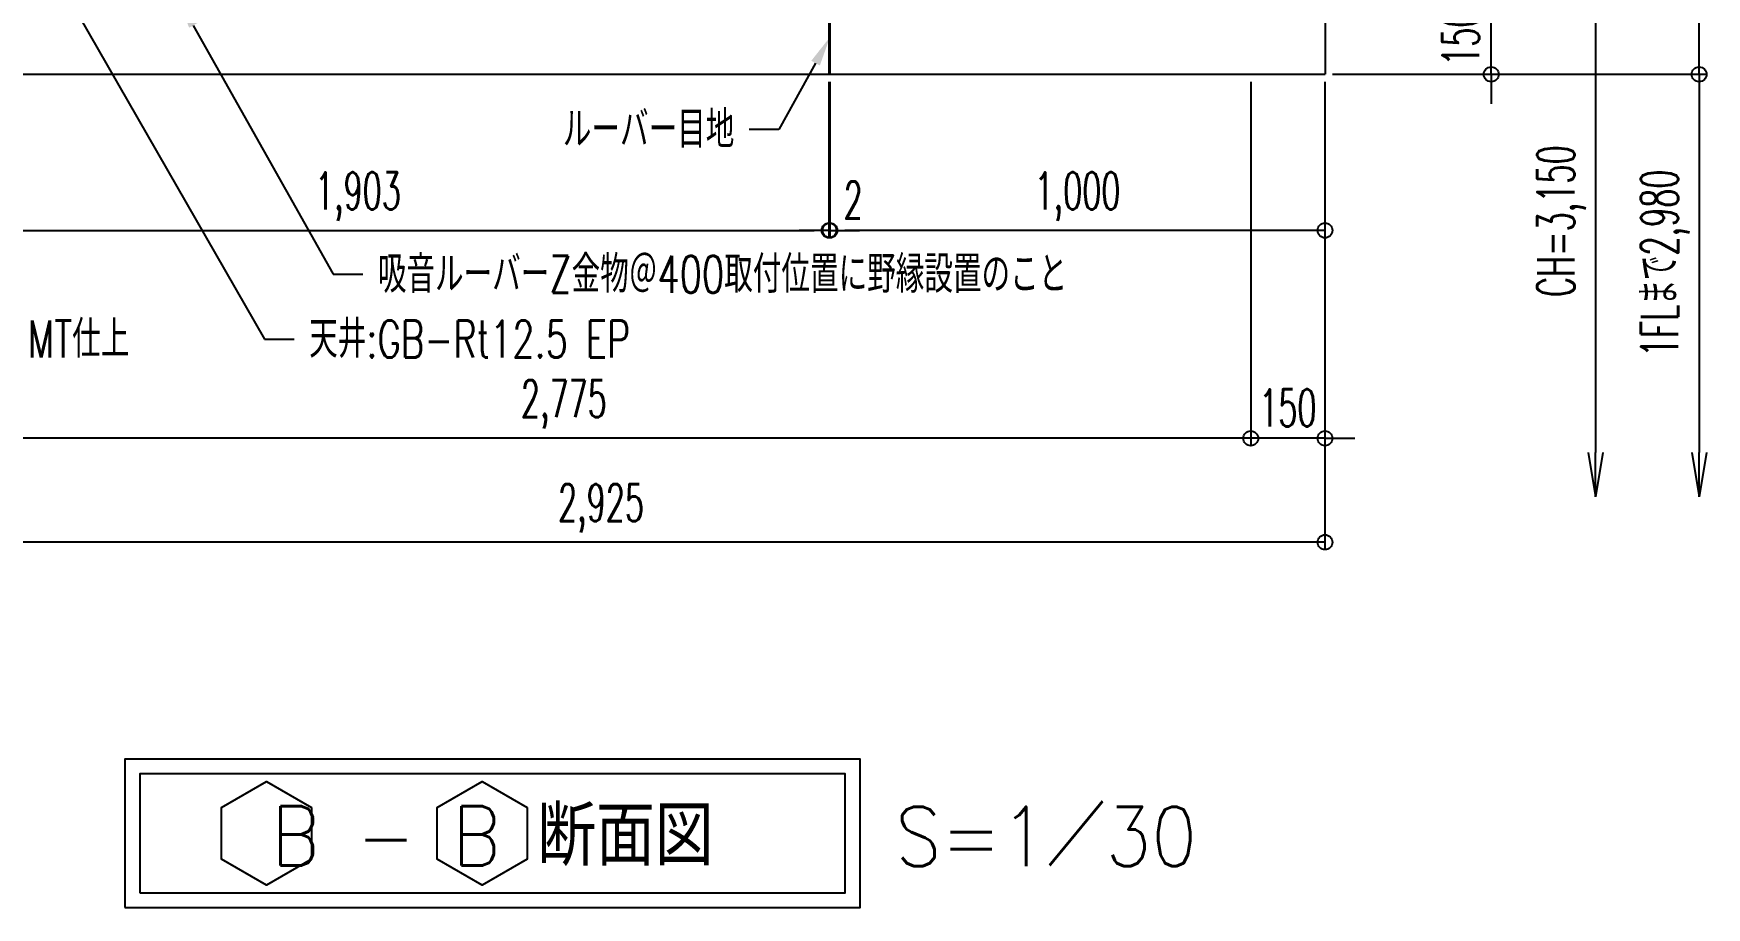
# Model space of a CAD drawing. Header units: millimetres. Extents: x -67913 to 128525, y -54442 to 63422.
# Drawn here: x -40149 to -36769, y -47344 to -45578 of the extents above; entities that cross this region are included whole.
import ezdxf
from ezdxf import colors
from ezdxf.entities.mleader import LeaderData, LeaderLine
from ezdxf.enums import TextEntityAlignment as Align
from ezdxf.math import Vec2, Vec3

# ---------------------------------------------------------------- set-up
doc = ezdxf.new("R2010")
doc.units = ezdxf.units.MM
doc.header["$LTSCALE"] = 500
doc.header["$PDMODE"] = 35
doc.layers.get('0').update_dxf_attribs({"plot": 0})
for name, color, linetype in [('001Waku', 7, 'Continuous'), ('180RcSp5', 8, 'Continuous'), ('190Moji5', 8, 'Continuous'), ('350Kigu', 4, 'Continuous')]:
    doc.layers.add(name, color=color, linetype=linetype)
doc.styles.add('Annotative', font='simplex.shx', dxfattribs={"width": 0.7, "bigfont": 'extfont2.shx'})
doc.styles.add('Dim', font='simplex.shx', dxfattribs={"width": 0.6, "bigfont": 'extfont2.shx'})
doc.styles.get("Standard").update_dxf_attribs({"font": 'simplex.shx', "width": 0.7, "bigfont": 'extfont2.shx'})
doc.dimstyles.new('PRO1-30', dxfattribs={"dimscale": 30, "dimtxt": 2.5, "dimasz": 1, "dimexe": 0.5, "dimexo": 0.5, "dimgap": 0.8, "dimtad": 1, "dimdec": 3, "dimdsep": 46, "dimlunit": 6, "dimtxsty": 'Dim', "dimblk": 'ORIGIN', "dimcen": 0, "dimadec": 3, "dimazin": 2, "dimtfac": 1, "dimtdec": 3, "dimtix": 1, "dimtmove": 2, "dimatfit": 3, "dimldrblk": 'ORIGIN', "dimfxl": 1, "dimarcsym": 0})

# ---------------------------------------------------------------- blocks, each defined once
blk = doc.blocks.new('_Origin')
at = {"color": 0, "linetype": 'ByBlock', "lineweight": -2}
blk.add_line((0, 0), (-1, 0), dxfattribs=at)
blk.add_circle((0, 0), 0.5, dxfattribs=at)
blk = doc.blocks.new('*D549')
at = {"layer": '180RcSp5', "color": 0, "lineweight": -2, "transparency": 16777216}
for p, q in [((-37540, -45675.2), (-37540, -46620.8)), ((-40465, -46160), (-40465, -46620.8)), ((-37570, -46605.8), (-40435, -46605.8))]:
    blk.add_line(p, q, dxfattribs=at)
at = {"layer": 'Defpoints', "color": 0, "transparency": 16777216}
for p in [(-37540, -45660.2), (-40465, -46145), (-40465, -46605.8)]:
    blk.add_point(p, dxfattribs=at)
at = {"layer": '180RcSp5', "color": 0, "lineweight": -2, "transparency": 16777216, "xscale": 30, "yscale": 30, "zscale": 30, "rotation": 180}
blk.add_blockref('_Origin', (-40465, -46605.8), dxfattribs=at)
at = {"layer": '180RcSp5', "color": 0, "lineweight": -2, "transparency": 16777216, "xscale": 30, "yscale": 30, "zscale": 30}
blk.add_blockref('_Origin', (-37540, -46605.8), dxfattribs=at)
at = {"layer": '180RcSp5', "color": 0, "transparency": 16777216, "insert": (-39002.5, -46537.2), "char_height": 75, "attachment_point": 5, "style": 'Dim'}
blk.add_mtext('2,925', dxfattribs=at)
blk = doc.blocks.new('*D550')
at = {"layer": '180RcSp5', "color": 0, "lineweight": -2, "transparency": 16777216}
for p, q in [((-37690, -45675.2), (-37690, -46410.8)), ((-40465, -46160), (-40465, -46410.8)), ((-37720, -46395.8), (-40435, -46395.8))]:
    blk.add_line(p, q, dxfattribs=at)
at = {"layer": 'Defpoints', "color": 0, "transparency": 16777216}
for p in [(-37690, -45660.2), (-40465, -46145), (-40465, -46395.8)]:
    blk.add_point(p, dxfattribs=at)
at = {"layer": '180RcSp5', "color": 0, "lineweight": -2, "transparency": 16777216, "xscale": 30, "yscale": 30, "zscale": 30, "rotation": 180}
blk.add_blockref('_Origin', (-40465, -46395.8), dxfattribs=at)
at = {"layer": '180RcSp5', "color": 0, "lineweight": -2, "transparency": 16777216, "xscale": 30, "yscale": 30, "zscale": 30}
blk.add_blockref('_Origin', (-37690, -46395.8), dxfattribs=at)
at = {"layer": '180RcSp5', "color": 0, "transparency": 16777216, "insert": (-39077.5, -46327.2), "char_height": 75, "attachment_point": 5, "style": 'Dim'}
blk.add_mtext('2,775', dxfattribs=at)
blk = doc.blocks.new('*D551')
at = {"layer": '180RcSp5', "color": 0, "lineweight": -2, "transparency": 16777216}
for p, q in [((-37690, -45675.2), (-37690, -46410.8)), ((-37540, -45675.2), (-37540, -46410.8)), ((-37720, -46395.8), (-37750, -46395.8)), ((-37540, -46395.8), (-37690, -46395.8)), ((-37510, -46395.8), (-37480, -46395.8))]:
    blk.add_line(p, q, dxfattribs=at)
at = {"layer": 'Defpoints', "color": 0, "transparency": 16777216}
for p in [(-37690, -45660.2), (-37540, -45660.2), (-37690, -46395.8)]:
    blk.add_point(p, dxfattribs=at)
at = {"layer": '180RcSp5', "color": 0, "lineweight": -2, "transparency": 16777216, "xscale": 30, "yscale": 30, "zscale": 30}
blk.add_blockref('_Origin', (-37690, -46395.8), dxfattribs=at)
at = {"layer": '180RcSp5', "color": 0, "lineweight": -2, "transparency": 16777216, "xscale": 30, "yscale": 30, "zscale": 30, "rotation": 180}
blk.add_blockref('_Origin', (-37540, -46395.8), dxfattribs=at)
at = {"layer": '180RcSp5', "color": 0, "transparency": 16777216, "insert": (-37615, -46334.3), "char_height": 75, "attachment_point": 5, "style": 'Dim'}
blk.add_mtext('150', dxfattribs=at)
blk = doc.blocks.new('*D553')
at = {"layer": '180RcSp5', "color": 0, "lineweight": -2, "transparency": 16777216}
for p, q in [((-36784.3, -45630.2), (-36784.3, -43720.2)), ((-37525, -45660.2), (-36769.3, -45660.2))]:
    blk.add_line(p, q, dxfattribs=at)
at = {"layer": 'Defpoints', "color": 0, "transparency": 16777216}
for p in [(-36784.3, -43690.2), (-36784.3, -43690.2), (-37540, -45660.2)]:
    blk.add_point(p, dxfattribs=at)
at = {"layer": '180RcSp5', "color": 0, "lineweight": -2, "transparency": 16777216, "xscale": 30, "yscale": 30, "zscale": 30}
for p, rotation in [((-36784.3, -43690.2), 90), ((-36784.3, -45660.2), 270)]:
    blk.add_blockref('_Origin', p, dxfattribs=dict(at, rotation=rotation))
at = {"layer": '180RcSp5', "color": 0, "transparency": 16777216, "insert": (-36852.9, -44675.2), "char_height": 75, "attachment_point": 5, "rotation": 90, "style": 'Dim'}
blk.add_mtext('1,970', dxfattribs=at)
blk = doc.blocks.new('*D552')
at = {"layer": '180RcSp5', "color": 0, "lineweight": -2, "transparency": 16777216}
for p, q in [((-37204.3, -45480.2), (-37204.3, -45450.2)), ((-37525, -45510.2), (-37189.3, -45510.2)), ((-37204.3, -45660.2), (-37204.3, -45510.2)), ((-37525, -45660.2), (-37189.3, -45660.2)), ((-37204.3, -45690.2), (-37204.3, -45720.2))]:
    blk.add_line(p, q, dxfattribs=at)
at = {"layer": 'Defpoints', "color": 0, "transparency": 16777216}
for p in [(-37540, -45510.2), (-37204.3, -45510.2), (-37540, -45660.2)]:
    blk.add_point(p, dxfattribs=at)
at = {"layer": '180RcSp5', "color": 0, "lineweight": -2, "transparency": 16777216, "xscale": 30, "yscale": 30, "zscale": 30}
for p, rotation in [((-37204.3, -45510.2), 270), ((-37204.3, -45660.2), 90)]:
    blk.add_blockref('_Origin', p, dxfattribs=dict(at, rotation=rotation))
at = {"layer": '180RcSp5', "color": 0, "transparency": 16777216, "insert": (-37265.8, -45585.2), "char_height": 75, "attachment_point": 5, "rotation": 90, "style": 'Dim'}
blk.add_mtext('150', dxfattribs=at)
blk = doc.blocks.new('_Open')
at = {"color": 0, "linetype": 'ByBlock', "lineweight": -2}
for p, q in [((-1, 0.167), (0, 0)), ((-1, -0.167), (0, 0)), ((0, 0), (-1, 0))]:
    blk.add_line(p, q, dxfattribs=at)
blk = doc.blocks.new('*D557')
at = {"layer": '180RcSp5', "color": 0, "lineweight": -2, "transparency": 16777216}
for p, q in [((-37525, -45660.2), (-36769.3, -45660.2)), ((-36784.3, -45660.2), (-36784.3, -46424.2))]:
    blk.add_line(p, q, dxfattribs=at)
at = {"layer": 'Defpoints', "color": 0, "transparency": 16777216}
for p in [(-37540, -45660.2), (-36784.3, -46514.2), (-36784.3, -46514.2)]:
    blk.add_point(p, dxfattribs=at)
at = {"layer": '180RcSp5', "color": 0, "lineweight": -2, "transparency": 16777216, "xscale": 90, "yscale": 90, "zscale": 90, "rotation": 270}
blk.add_blockref('_Open', (-36784.3, -46514.2), dxfattribs=at)
at = {"layer": '180RcSp5', "color": 0, "transparency": 16777216, "insert": (-36852.9, -46042.2), "char_height": 75, "attachment_point": 5, "rotation": 90, "style": 'Dim'}
blk.add_mtext('1FLまで2,980', dxfattribs=at)
blk = doc.blocks.new('_None')
blk = doc.blocks.new('*D559')
at = {"layer": '180RcSp5', "color": 0, "lineweight": -2, "transparency": 16777216}
for p, q in [((-37525, -45490.2), (-36978.6, -45490.2)), ((-36993.6, -45490.2), (-36993.6, -46424.2))]:
    blk.add_line(p, q, dxfattribs=at)
at = {"layer": 'Defpoints', "color": 0, "transparency": 16777216}
for p in [(-37540, -45490.2), (-36993.6, -46514.2), (-36993.6, -46514.2)]:
    blk.add_point(p, dxfattribs=at)
at = {"layer": '180RcSp5', "color": 0, "lineweight": -2, "transparency": 16777216, "xscale": 90, "yscale": 90, "zscale": 90, "rotation": 270}
blk.add_blockref('_Open', (-36993.6, -46514.2), dxfattribs=at)
at = {"layer": '180RcSp5', "color": 0, "transparency": 16777216, "insert": (-37062.2, -45957.2), "char_height": 75, "attachment_point": 5, "rotation": 90, "style": 'Dim'}
blk.add_mtext('CH=3,150', dxfattribs=at)
blk = doc.blocks.new('*D560')
at = {"layer": '180RcSp5', "color": 0, "lineweight": -2, "transparency": 16777216}
for p, q in [((-38540, -45675.2), (-38540, -45990.8)), ((-37540, -45675.2), (-37540, -45990.8)), ((-37570, -45975.8), (-38510, -45975.8))]:
    blk.add_line(p, q, dxfattribs=at)
at = {"layer": 'Defpoints', "color": 0, "transparency": 16777216}
for p in [(-38540, -45660.2), (-37540, -45660.2), (-38540, -45975.8)]:
    blk.add_point(p, dxfattribs=at)
at = {"layer": '180RcSp5', "color": 0, "lineweight": -2, "transparency": 16777216, "xscale": 30, "yscale": 30, "zscale": 30, "rotation": 180}
blk.add_blockref('_Origin', (-38540, -45975.8), dxfattribs=at)
at = {"layer": '180RcSp5', "color": 0, "lineweight": -2, "transparency": 16777216, "xscale": 30, "yscale": 30, "zscale": 30}
blk.add_blockref('_Origin', (-37540, -45975.8), dxfattribs=at)
at = {"layer": '180RcSp5', "color": 0, "transparency": 16777216, "insert": (-38040, -45907.2), "char_height": 75, "attachment_point": 5, "style": 'Dim'}
blk.add_mtext('1,000', dxfattribs=at)
blk = doc.blocks.new('*D561')
at = {"layer": '180RcSp5', "color": 0, "lineweight": -2, "transparency": 16777216}
for p, q in [((-40445, -45675.2), (-40445, -45990.8)), ((-38542, -45675.2), (-38542, -45990.8)), ((-40415, -45975.8), (-38572, -45975.8))]:
    blk.add_line(p, q, dxfattribs=at)
at = {"layer": 'Defpoints', "color": 0, "transparency": 16777216}
for p in [(-40445, -45660.2), (-38542, -45660.2), (-38542, -45975.8)]:
    blk.add_point(p, dxfattribs=at)
at = {"layer": '180RcSp5', "color": 0, "lineweight": -2, "transparency": 16777216, "xscale": 30, "yscale": 30, "zscale": 30, "rotation": 180}
blk.add_blockref('_Origin', (-40445, -45975.8), dxfattribs=at)
at = {"layer": '180RcSp5', "color": 0, "lineweight": -2, "transparency": 16777216, "xscale": 30, "yscale": 30, "zscale": 30}
blk.add_blockref('_Origin', (-38542, -45975.8), dxfattribs=at)
at = {"layer": '180RcSp5', "color": 0, "transparency": 16777216, "insert": (-39493.5, -45907.2), "char_height": 75, "attachment_point": 5, "style": 'Dim'}
blk.add_mtext('1,903', dxfattribs=at)
blk = doc.blocks.new('*D588')
at = {"layer": '180RcSp5', "color": 0, "lineweight": -2, "transparency": 16777216}
for p, q in [((-38542, -45675.2), (-38542, -45990.8)), ((-38540, -45675.2), (-38540, -45990.8)), ((-38572, -45975.8), (-38602, -45975.8)), ((-38540, -45975.8), (-38542, -45975.8)), ((-38510, -45975.8), (-38480, -45975.8))]:
    blk.add_line(p, q, dxfattribs=at)
at = {"layer": 'Defpoints', "color": 0, "transparency": 16777216}
for p in [(-38542, -45660.2), (-38540, -45660.2), (-38542, -45975.8)]:
    blk.add_point(p, dxfattribs=at)
at = {"layer": '180RcSp5', "color": 0, "lineweight": -2, "transparency": 16777216, "xscale": 30, "yscale": 30, "zscale": 30}
blk.add_blockref('_Origin', (-38542, -45975.8), dxfattribs=at)
at = {"layer": '180RcSp5', "color": 0, "lineweight": -2, "transparency": 16777216, "xscale": 30, "yscale": 30, "zscale": 30, "rotation": 180}
blk.add_blockref('_Origin', (-38540, -45975.8), dxfattribs=at)
at = {"layer": '180RcSp5', "color": 0, "transparency": 16777216, "insert": (-38493.1, -45914.3), "char_height": 75, "attachment_point": 5, "style": 'Dim'}
blk.add_mtext('2', dxfattribs=at)

msp = doc.modelspace()

# ---------------------------------------------------------------- linework, layer by layer
at = {"layer": '001Waku', "ltscale": 0.008}
for points in [[(-39964.011, -47344.0569), (-38479.011, -47344.0569), (-38479.011, -47044.0569), (-39964.011, -47044.0569)], [(-39934.011, -47314.0569), (-38509.011, -47314.0569), (-38509.011, -47074.0569), (-39934.011, -47074.0569)], [(-39587.0692, -47141.5569), (-39587.0692, -47246.5569), (-39678.0018, -47299.0569), (-39768.9345, -47246.5569), (-39768.9345, -47141.5569), (-39678.0018, -47089.0569)], [(-39151.6613, -47141.5569), (-39151.6613, -47246.5569), (-39242.594, -47299.0569), (-39333.5266, -47246.5569), (-39333.5266, -47141.5569), (-39242.594, -47089.0569)]]:
    msp.add_lwpolyline(points, close=True, dxfattribs=at)
at = {"layer": '350Kigu'}
for p, q in [((-37539.9714, -43625.1659), (-37539.9714, -45660.1659)), ((-38541.9714, -45510.1659), (-38541.9714, -45660.1659)), ((-38539.9714, -45510.1659), (-38539.9714, -45660.1659)), ((-40444.9714, -45660.1659), (-37539.9714, -45660.1659))]:
    msp.add_line(p, q, dxfattribs=at)

# ---------------------------------------------------------------- texts
at = {"layer": '001Waku', "ltscale": 0.008, "width": 0.9}
for s, p in [('B - B 断面図', (-39221.511, -47194.0569)), ('S=1／30', (-38102.948, -47194.0569))]:
    msp.add_text(s, height=120, dxfattribs=at).set_placement(p, align=Align.MIDDLE)

# ---------------------------------------------------------------- dimensions: what is measured, and where the dimension line sits
at = {"layer": '180RcSp5'}
for base, p1, p2, angle, picture, middle in [((-36784.2953, -43690.1659), (-37539.9714, -45660.1659), (-36784.2953, -43690.1659), 90, '*D553', (-36852.9381, -44675.1659)), ((-37204.2953, -45510.1659), (-37539.9714, -45660.1659), (-37539.9714, -45510.1659), 90, '*D552', (-37265.7953, -45585.1659)), ((-40464.9714, -46605.842), (-37539.9714, -45660.1659), (-40464.9714, -46145.0497), 180, '*D549', (-39002.4714, -46537.1992)), ((-40464.9714, -46395.842), (-37689.9714, -45660.1659), (-40464.9714, -46145.0497), 180, '*D550', (-39077.4714, -46327.1992)), ((-38541.9714, -45975.842), (-40444.9714, -45660.1659), (-38541.9714, -45660.1659), 0, '*D561', (-39493.4714, -45907.1992)), ((-38539.9714, -45975.842), (-37539.9714, -45660.1659), (-38539.9714, -45660.1659), 180, '*D560', (-38039.9714, -45907.1992)), ((-37689.9714, -46395.842), (-37539.9714, -45660.1659), (-37689.9714, -45660.1659), 180, '*D551', (-37614.9714, -46334.342))]:
    dim = msp.add_linear_dim(base=base, p1=p1, p2=p2, angle=angle, dimstyle='PRO1-30', dxfattribs=at)
    dim.commit()
    dim.dimension.update_dxf_attribs({"geometry": picture, "text_midpoint": middle})
for base, p1, p2, text, picture, middle in [((-36993.5516, -46514.2149), (-37539.9714, -45490.1659), (-36993.5516, -46514.2149), 'CH=3,150', '*D559', (-37062.1944, -45957.1904)), ((-36784.2953, -46514.2149), (-37539.9714, -45660.1659), (-36784.2953, -46514.2149), '1FLまで2,980', '*D557', (-36852.9381, -46042.1904))]:
    dim = msp.add_linear_dim(base=base, p1=p1, p2=p2, angle=270, text=text, dimstyle='PRO1-30', override={"dimasz": 3, "dimblk1": 'None', "dimblk2": 'Open', "dimsah": 1}, dxfattribs=at)
    dim.commit()
    dim.dimension.update_dxf_attribs({"geometry": picture, "text_midpoint": middle})
dim = msp.add_linear_dim(base=(-38541.9714, -45975.842), p1=(-38539.9714, -45660.1659), p2=(-38541.9714, -45660.1659), angle=180, dimstyle='PRO1-30', dxfattribs=at)
dim.commit()
dim.dimension.update_dxf_attribs({"geometry": '*D588', "text_midpoint": (-38493.1255, -45914.342), "dimtype": 160})

# ---------------------------------------------------------------- leaders
at = {"layer": '190Moji5'}
ml = msp.add_multileader_mtext('Standard', dxfattribs=at)
ml.set_content('天井:GB-Rt12.5 EP', color=256, style='Annotative')
ml.set_leader_properties()
ml.build(insert=Vec2(0, 0))
ml.multileader.update_dxf_attribs({"dogleg_length": 2, "arrow_head_size": 60})
ctx = ml.context
ctx.base_point, ctx.char_height, ctx.arrow_head_size, ctx.landing_gap_size, ctx.plane_origin = Vec3(-39621.9773, -46195.2639), 75, 60, 30, Vec3(-42830.294, -46388.3353)
notes = []
notes.append((ctx, [(0, (1, 1, 0), (-39681.9773, -46195.2639), (1, 0), 60, [(0, [(-40087.2017, -45490.1659)], 0, [])])]))
ctx.mtext.insert, ctx.mtext.rotation, ctx.mtext.width, ctx.mtext.defined_height, ctx.mtext.flow_direction = Vec3(-39591.9773, -46157.7639), -1.570796327, 1248.051581, 33.5254, 5
ml = msp.add_multileader_mtext('Standard', dxfattribs=at)
ml.set_content('吸音ルーバーZ金物＠400取付位置に野縁設置のこと', color=256, style='Annotative')
ml.set_leader_properties()
ml.build(insert=Vec2(0, 0))
ml.multileader.update_dxf_attribs({"dogleg_length": 2, "arrow_head_size": 60})
ctx = ml.context
ctx.base_point, ctx.char_height, ctx.arrow_head_size, ctx.landing_gap_size, ctx.plane_origin = Vec3(-39483.3013, -46064.2799), 75, 60, 30, Vec3(-42671.0053, -46287.964)
notes.append((ctx, [(0, (1, 1, 0), (-39543.3013, -46064.2799), (1, 0), 60, [(0, [(-39855.3317, -45508.9659)], 0, [])])]))
ctx.mtext.insert, ctx.mtext.rotation, ctx.mtext.width, ctx.mtext.defined_height, ctx.mtext.flow_direction = Vec3(-39453.3013, -46026.7799), -1.570796327, 1851.680502, 33.5254, 5
ml = msp.add_multileader_mtext('Standard', dxfattribs=at)
ml.set_content('ルーバー目地', color=256, style='Annotative')
ml.set_leader_properties()
ml.build(insert=Vec2(0, 0))
ml.multileader.update_dxf_attribs({"dogleg_length": 2, "arrow_head_size": 60})
ctx = ml.context
ctx.base_point, ctx.char_height, ctx.arrow_head_size, ctx.landing_gap_size, ctx.plane_origin = Vec3(-39127.0807, -45771.6014), 75, 60, 30, Vec3(-35485.3767, -45995.2855)
ctx.text_align_type = 2
notes.append((ctx, [(0, (1, 1, 0), (-38643.0807, -45771.6014), (-1, 0), 60, [(0, [(-38539.9714, -45585.1659)], 0, [])])]))
ctx.mtext.insert, ctx.mtext.rotation, ctx.mtext.width, ctx.mtext.defined_height, ctx.mtext.alignment, ctx.mtext.flow_direction = Vec3(-38733.0807, -45734.1014), -1.570796327, 1248.051581, 33.5254, 3, 5
ml = msp.add_multileader_mtext('Standard', dxfattribs=at)
ml.set_content('壁：MT仕上', color=256, style='Annotative')
ml.set_leader_properties()
ml.build(insert=Vec2(0, 0))
ml.multileader.update_dxf_attribs({"dogleg_length": 2, "arrow_head_size": 60})
ctx = ml.context
ctx.base_point, ctx.char_height, ctx.arrow_head_size, ctx.landing_gap_size, ctx.plane_origin = Vec3(-40306.1237, -46195.2639), 75, 60, 30, Vec3(-43514.4404, -46388.3353)
notes.append((ctx, [(0, (1, 1, 0), (-40366.1237, -46195.2639), (1, 0), 60, [(0, [(-40464.9714, -46023.2669)], 0, [])])]))
ctx.mtext.insert, ctx.mtext.rotation, ctx.mtext.width, ctx.mtext.defined_height, ctx.mtext.flow_direction = Vec3(-40276.1237, -46157.7639), -1.570796327, 1248.051581, 33.5254, 5
for ctx, leaders in notes:
    for number, flags, end, landing, length, lines in leaders:
        leader = LeaderData()
        leader.index, (leader.has_last_leader_line, leader.has_dogleg_vector, leader.attachment_direction) = number, flags
        leader.last_leader_point, leader.dogleg_vector, leader.dogleg_length = Vec3(end), Vec3(landing), length
        for number, points, colour, breaks in lines:
            line = LeaderLine()
            line.index, line.vertices, line.color, line.breaks = number, Vec3.list(points), colors.encode_raw_color(colour), breaks
            leader.lines.append(line)
        ctx.leaders.append(leader)

doc.saveas('drawing.dxf')
